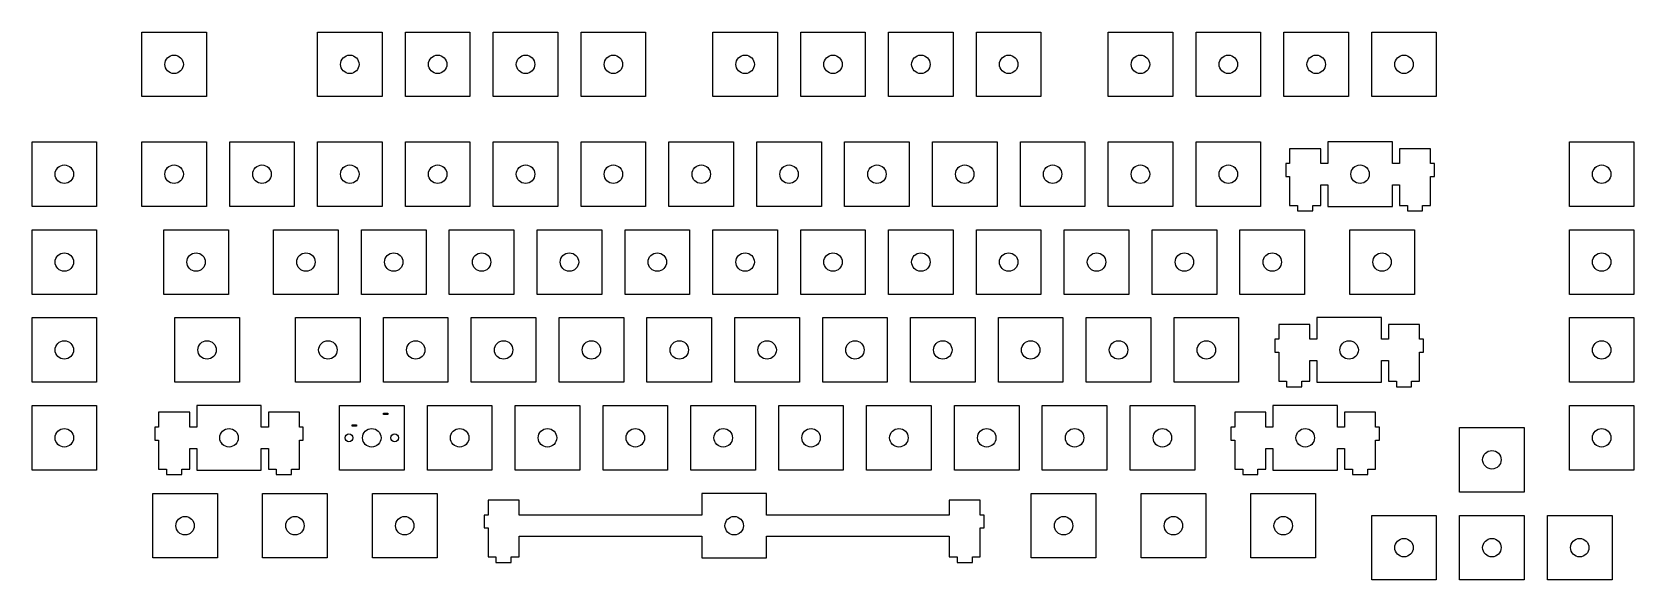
# Model space of a CAD drawing. Header units: millimetres. Extents: x 3 to 350, y 3 to 122.
import ezdxf

# ---------------------------------------------------------------- set-up
doc = ezdxf.new("R2010")
doc.units = ezdxf.units.MM
doc.header["$MEASUREMENT"] = 0

msp = doc.modelspace()

# ---------------------------------------------------------------- linework, layer by layer
at = {"color": 0}
for p, q in [((26.4322, 121.734), (40.4315, 121.734)), ((26.4322, 107.735), (26.4322, 121.734)), ((40.4315, 121.734), (40.4315, 107.735)), ((64.5322, 121.734), (78.5315, 121.734)), ((64.5322, 107.735), (64.5322, 121.734)), ((78.5315, 121.734), (78.5315, 107.735)), ((83.5822, 121.734), (97.5815, 121.734)), ((83.5822, 107.735), (83.5822, 121.734)), ((97.5815, 121.734), (97.5815, 107.735)), ((102.632, 121.734), (116.632, 121.734)), ((102.632, 107.735), (102.632, 121.734)), ((116.632, 121.734), (116.632, 107.735)), ((121.682, 121.734), (135.682, 121.734)), ((121.682, 107.735), (121.682, 121.734)), ((135.682, 121.734), (135.682, 107.735)), ((150.257, 121.734), (164.257, 121.734)), ((150.257, 107.735), (150.257, 121.734)), ((164.257, 121.734), (164.257, 107.735)), ((169.307, 121.734), (183.307, 121.734)), ((169.307, 107.735), (169.307, 121.734)), ((183.307, 121.734), (183.307, 107.735)), ((188.357, 121.734), (202.357, 121.734)), ((188.357, 107.735), (188.357, 121.734)), ((202.357, 121.734), (202.357, 107.735)), ((207.407, 121.734), (221.407, 121.734)), ((207.407, 107.735), (207.407, 121.734)), ((221.407, 121.734), (221.407, 107.735)), ((235.982, 121.734), (249.982, 121.734)), ((235.982, 107.735), (235.982, 121.734)), ((249.982, 121.734), (249.982, 107.735)), ((255.032, 121.734), (269.032, 121.734)), ((255.032, 107.735), (255.032, 121.734)), ((269.032, 121.734), (269.032, 107.735)), ((274.082, 121.734), (288.082, 121.734)), ((274.082, 107.735), (274.082, 121.734)), ((288.082, 121.734), (288.082, 107.735)), ((293.132, 121.734), (307.132, 121.734)), ((293.132, 107.735), (293.132, 121.734)), ((307.132, 121.734), (307.132, 107.735)), ((40.4315, 107.735), (26.4322, 107.735)), ((78.5315, 107.735), (64.5322, 107.735)), ((97.5815, 107.735), (83.5822, 107.735)), ((116.632, 107.735), (102.632, 107.735)), ((135.682, 107.735), (121.682, 107.735)), ((164.257, 107.735), (150.257, 107.735)), ((183.307, 107.735), (169.307, 107.735)), ((202.357, 107.735), (188.357, 107.735)), ((221.407, 107.735), (207.407, 107.735)), ((249.982, 107.735), (235.982, 107.735)), ((269.032, 107.735), (255.032, 107.735)), ((288.082, 107.735), (274.082, 107.735)), ((307.132, 107.735), (293.132, 107.735)), ((2.61965, 97.9219), (16.6192, 97.9219)), ((2.61965, 83.9227), (2.61965, 97.9219)), ((16.6192, 97.9219), (16.6192, 83.9227)), ((26.4322, 97.9219), (40.4315, 97.9219)), ((26.4322, 83.9227), (26.4322, 97.9219)), ((40.4315, 97.9219), (40.4315, 83.9227)), ((45.4822, 97.9219), (59.4815, 97.9219)), ((45.4822, 83.9227), (45.4822, 97.9219)), ((59.4815, 97.9219), (59.4815, 83.9227)), ((64.5322, 97.9219), (78.5315, 97.9219)), ((64.5322, 83.9227), (64.5322, 97.9219)), ((78.5315, 97.9219), (78.5315, 83.9227)), ((83.5822, 97.9219), (97.5815, 97.9219)), ((83.5822, 83.9227), (83.5822, 97.9219)), ((97.5815, 97.9219), (97.5815, 83.9227)), ((102.632, 97.9219), (116.632, 97.9219)), ((102.632, 83.9227), (102.632, 97.9219)), ((116.632, 97.9219), (116.632, 83.9227)), ((121.682, 97.9219), (135.682, 97.9219)), ((121.682, 83.9227), (121.682, 97.9219)), ((135.682, 97.9219), (135.682, 83.9227)), ((140.732, 97.9219), (154.732, 97.9219)), ((140.732, 83.9227), (140.732, 97.9219)), ((154.732, 97.9219), (154.732, 83.9227)), ((159.782, 97.9219), (173.782, 97.9219)), ((159.782, 83.9227), (159.782, 97.9219)), ((173.782, 97.9219), (173.782, 83.9227)), ((178.832, 97.9219), (192.832, 97.9219)), ((178.832, 83.9227), (178.832, 97.9219)), ((192.832, 97.9219), (192.832, 83.9227)), ((197.882, 97.9219), (211.882, 97.9219)), ((197.882, 83.9227), (197.882, 97.9219)), ((211.882, 97.9219), (211.882, 83.9227)), ((216.932, 97.9219), (230.932, 97.9219)), ((216.932, 83.9227), (216.932, 97.9219)), ((230.932, 97.9219), (230.932, 83.9227)), ((235.982, 97.9219), (249.982, 97.9219)), ((235.982, 83.9227), (235.982, 97.9219)), ((249.982, 97.9219), (249.982, 83.9227)), ((255.032, 97.9219), (269.032, 97.9219)), ((255.032, 83.9227), (255.032, 97.9219)), ((269.032, 97.9219), (269.032, 83.9227)), ((283.607, 97.9219), (283.607, 93.2215)), ((297.607, 97.9219), (283.607, 97.9219)), ((297.607, 93.2215), (297.607, 97.9219)), ((335.995, 97.9219), (349.994, 97.9219)), ((335.995, 83.9227), (335.995, 97.9219)), ((349.994, 97.9219), (349.994, 83.9227)), ((282.082, 96.4516), (275.332, 96.4516)), ((275.332, 96.4516), (275.332, 93.2215)), ((282.082, 93.2215), (282.082, 96.4516)), ((305.882, 96.4516), (299.132, 96.4516)), ((299.132, 96.4516), (299.132, 93.2215)), ((305.882, 93.2215), (305.882, 96.4516)), ((275.332, 93.2215), (274.507, 93.2215)), ((274.507, 93.2215), (274.507, 90.4226)), ((274.507, 90.4226), (275.332, 90.4226)), ((275.332, 90.4226), (275.332, 84.1527)), ((283.607, 93.2215), (282.082, 93.2215)), ((299.132, 93.2215), (297.607, 93.2215)), ((306.706, 93.2215), (305.882, 93.2215)), ((305.882, 84.1527), (305.882, 90.4226)), ((305.882, 90.4226), (306.706, 90.4226)), ((306.706, 90.4226), (306.706, 93.2215)), ((282.082, 84.1527), (282.082, 88.6217)), ((282.082, 88.6217), (283.607, 88.6217)), ((283.607, 88.6217), (283.607, 83.9227)), ((297.607, 83.9227), (297.607, 88.6217)), ((297.607, 88.6217), (299.132, 88.6217)), ((299.132, 88.6217), (299.132, 84.1527)), ((16.6192, 83.9227), (2.61965, 83.9227)), ((40.4315, 83.9227), (26.4322, 83.9227)), ((59.4815, 83.9227), (45.4822, 83.9227)), ((78.5315, 83.9227), (64.5322, 83.9227)), ((97.5815, 83.9227), (83.5822, 83.9227)), ((116.632, 83.9227), (102.632, 83.9227)), ((135.682, 83.9227), (121.682, 83.9227)), ((154.732, 83.9227), (140.732, 83.9227)), ((173.782, 83.9227), (159.782, 83.9227)), ((192.832, 83.9227), (178.832, 83.9227)), ((211.882, 83.9227), (197.882, 83.9227)), ((230.932, 83.9227), (216.932, 83.9227)), ((249.982, 83.9227), (235.982, 83.9227)), ((269.032, 83.9227), (255.032, 83.9227)), ((275.332, 84.1527), (277.056, 84.1527)), ((277.056, 84.1527), (277.056, 82.9525)), ((280.356, 82.9525), (280.356, 84.1527)), ((280.356, 84.1527), (282.082, 84.1527)), ((283.607, 83.9227), (297.607, 83.9227)), ((299.132, 84.1527), (300.856, 84.1527)), ((300.856, 84.1527), (300.856, 82.9525)), ((304.157, 82.9525), (304.157, 84.1527)), ((304.157, 84.1527), (305.882, 84.1527)), ((349.994, 83.9227), (335.995, 83.9227)), ((277.056, 82.9525), (280.356, 82.9525)), ((300.856, 82.9525), (304.157, 82.9525)), ((2.61965, 78.8719), (16.6192, 78.8719)), ((2.61965, 64.8727), (2.61965, 78.8719)), ((16.6192, 78.8719), (16.6192, 64.8727)), ((31.1947, 78.8719), (45.194, 78.8719)), ((31.1947, 64.8727), (31.1947, 78.8719)), ((45.194, 78.8719), (45.194, 64.8727)), ((55.0072, 78.8719), (69.0065, 78.8719)), ((55.0072, 64.8727), (55.0072, 78.8719)), ((69.0065, 78.8719), (69.0065, 64.8727)), ((74.0572, 78.8719), (88.0565, 78.8719)), ((74.0572, 64.8727), (74.0572, 78.8719)), ((88.0565, 78.8719), (88.0565, 64.8727)), ((93.1072, 78.8719), (107.107, 78.8719)), ((93.1072, 64.8727), (93.1072, 78.8719)), ((107.107, 78.8719), (107.107, 64.8727)), ((112.157, 78.8719), (126.157, 78.8719)), ((112.157, 64.8727), (112.157, 78.8719)), ((126.157, 78.8719), (126.157, 64.8727)), ((131.207, 78.8719), (145.207, 78.8719)), ((131.207, 64.8727), (131.207, 78.8719)), ((145.207, 78.8719), (145.207, 64.8727)), ((150.257, 78.8719), (164.257, 78.8719)), ((150.257, 64.8727), (150.257, 78.8719)), ((164.257, 78.8719), (164.257, 64.8727)), ((169.307, 78.8719), (183.307, 78.8719)), ((169.307, 64.8727), (169.307, 78.8719)), ((183.307, 78.8719), (183.307, 64.8727)), ((188.357, 78.8719), (202.357, 78.8719)), ((188.357, 64.8727), (188.357, 78.8719)), ((202.357, 78.8719), (202.357, 64.8727)), ((207.407, 78.8719), (221.407, 78.8719)), ((207.407, 64.8727), (207.407, 78.8719)), ((221.407, 78.8719), (221.407, 64.8727)), ((226.457, 78.8719), (240.457, 78.8719)), ((226.457, 64.8727), (226.457, 78.8719)), ((240.457, 78.8719), (240.457, 64.8727)), ((245.507, 78.8719), (259.507, 78.8719)), ((245.507, 64.8727), (245.507, 78.8719)), ((259.507, 78.8719), (259.507, 64.8727)), ((264.557, 78.8719), (278.557, 78.8719)), ((264.557, 64.8727), (264.557, 78.8719)), ((278.557, 78.8719), (278.557, 64.8727)), ((288.37, 78.8719), (302.369, 78.8719)), ((288.37, 64.8727), (288.37, 78.8719)), ((302.369, 78.8719), (302.369, 64.8727)), ((335.995, 78.8719), (349.994, 78.8719)), ((335.995, 64.8727), (335.995, 78.8719)), ((349.994, 78.8719), (349.994, 64.8727)), ((16.6192, 64.8727), (2.61965, 64.8727)), ((45.194, 64.8727), (31.1947, 64.8727)), ((69.0065, 64.8727), (55.0072, 64.8727)), ((88.0565, 64.8727), (74.0572, 64.8727)), ((107.107, 64.8727), (93.1072, 64.8727)), ((126.157, 64.8727), (112.157, 64.8727)), ((145.207, 64.8727), (131.207, 64.8727)), ((164.257, 64.8727), (150.257, 64.8727)), ((183.307, 64.8727), (169.307, 64.8727)), ((202.357, 64.8727), (188.357, 64.8727)), ((221.407, 64.8727), (207.407, 64.8727)), ((240.457, 64.8727), (226.457, 64.8727)), ((259.507, 64.8727), (245.507, 64.8727)), ((278.557, 64.8727), (264.557, 64.8727)), ((302.369, 64.8727), (288.37, 64.8727)), ((349.994, 64.8727), (335.995, 64.8727)), ((2.61965, 59.8219), (16.6192, 59.8219)), ((2.61965, 45.8227), (2.61965, 59.8219)), ((16.6192, 59.8219), (16.6192, 45.8227)), ((33.5759, 59.8219), (47.5753, 59.8219)), ((33.5759, 45.8227), (33.5759, 59.8219)), ((47.5753, 59.8219), (47.5753, 45.8227)), ((59.7697, 59.8219), (73.769, 59.8219)), ((59.7697, 45.8227), (59.7697, 59.8219)), ((73.769, 59.8219), (73.769, 45.8227)), ((78.8197, 59.8219), (92.819, 59.8219)), ((78.8197, 45.8227), (78.8197, 59.8219)), ((92.819, 59.8219), (92.819, 45.8227)), ((97.8697, 59.8219), (111.869, 59.8219)), ((97.8697, 45.8227), (97.8697, 59.8219)), ((111.869, 59.8219), (111.869, 45.8227)), ((116.92, 59.8219), (130.919, 59.8219)), ((116.92, 45.8227), (116.92, 59.8219)), ((130.919, 59.8219), (130.919, 45.8227)), ((135.97, 59.8219), (149.969, 59.8219)), ((135.97, 45.8227), (135.97, 59.8219)), ((149.969, 59.8219), (149.969, 45.8227)), ((155.02, 59.8219), (169.019, 59.8219)), ((155.02, 45.8227), (155.02, 59.8219)), ((169.019, 59.8219), (169.019, 45.8227)), ((174.07, 59.8219), (188.069, 59.8219)), ((174.07, 45.8227), (174.07, 59.8219)), ((188.069, 59.8219), (188.069, 45.8227)), ((193.12, 59.8219), (207.119, 59.8219)), ((193.12, 45.8227), (193.12, 59.8219)), ((207.119, 59.8219), (207.119, 45.8227)), ((212.17, 59.8219), (226.169, 59.8219)), ((212.17, 45.8227), (212.17, 59.8219)), ((226.169, 59.8219), (226.169, 45.8227)), ((231.22, 59.8219), (245.219, 59.8219)), ((231.22, 45.8227), (231.22, 59.8219)), ((245.219, 59.8219), (245.219, 45.8227)), ((250.27, 59.8219), (264.269, 59.8219)), ((250.27, 45.8227), (250.27, 59.8219)), ((264.269, 59.8219), (264.269, 45.8227)), ((281.226, 59.8219), (281.226, 55.1215)), ((295.225, 59.8219), (281.226, 59.8219)), ((295.225, 55.1215), (295.225, 59.8219)), ((335.995, 59.8219), (349.994, 59.8219)), ((335.995, 45.8227), (335.995, 59.8219)), ((349.994, 59.8219), (349.994, 45.8227)), ((279.701, 58.3516), (272.951, 58.3516)), ((272.951, 58.3516), (272.951, 55.1215)), ((279.701, 55.1215), (279.701, 58.3516)), ((303.5, 58.3516), (296.751, 58.3516)), ((296.751, 58.3516), (296.751, 55.1215)), ((303.5, 55.1215), (303.5, 58.3516)), ((272.951, 55.1215), (272.125, 55.1215)), ((272.125, 55.1215), (272.125, 52.3226)), ((272.125, 52.3226), (272.951, 52.3226)), ((272.951, 52.3226), (272.951, 46.0527)), ((281.226, 55.1215), (279.701, 55.1215)), ((296.751, 55.1215), (295.225, 55.1215)), ((304.326, 55.1215), (303.5, 55.1215)), ((303.5, 46.0527), (303.5, 52.3226)), ((303.5, 52.3226), (304.326, 52.3226)), ((304.326, 52.3226), (304.326, 55.1215)), ((279.701, 46.0527), (279.701, 50.5217)), ((279.701, 50.5217), (281.226, 50.5217)), ((281.226, 50.5217), (281.226, 45.8227)), ((295.225, 45.8227), (295.225, 50.5217)), ((295.225, 50.5217), (296.751, 50.5217)), ((296.751, 50.5217), (296.751, 46.0527)), ((16.6192, 45.8227), (2.61965, 45.8227)), ((47.5753, 45.8227), (33.5759, 45.8227)), ((73.769, 45.8227), (59.7697, 45.8227)), ((92.819, 45.8227), (78.8197, 45.8227)), ((111.869, 45.8227), (97.8697, 45.8227)), ((130.919, 45.8227), (116.92, 45.8227)), ((149.969, 45.8227), (135.97, 45.8227)), ((169.019, 45.8227), (155.02, 45.8227)), ((188.069, 45.8227), (174.07, 45.8227)), ((207.119, 45.8227), (193.12, 45.8227)), ((226.169, 45.8227), (212.17, 45.8227)), ((245.219, 45.8227), (231.22, 45.8227)), ((264.269, 45.8227), (250.27, 45.8227)), ((272.951, 46.0527), (274.676, 46.0527)), ((274.676, 46.0527), (274.676, 44.8525)), ((277.975, 44.8525), (277.975, 46.0527)), ((277.975, 46.0527), (279.701, 46.0527)), ((281.226, 45.8227), (295.225, 45.8227)), ((296.751, 46.0527), (298.476, 46.0527)), ((298.476, 46.0527), (298.476, 44.8525)), ((301.775, 44.8525), (301.775, 46.0527)), ((301.775, 46.0527), (303.5, 46.0527)), ((349.994, 45.8227), (335.995, 45.8227)), ((274.676, 44.8525), (277.975, 44.8525)), ((298.476, 44.8525), (301.775, 44.8525)), ((2.61965, 40.7719), (16.6192, 40.7719)), ((2.61965, 26.7725), (2.61965, 40.7719)), ((16.6192, 40.7719), (16.6192, 26.7725)), ((36.8131, 39.3016), (30.0619, 39.3016)), ((30.0619, 39.3016), (30.0619, 36.0715)), ((36.8131, 36.0715), (36.8131, 39.3016)), ((38.3371, 40.7719), (38.3371, 36.0715)), ((52.3378, 40.7719), (38.3371, 40.7719)), ((52.3378, 36.0715), (52.3378, 40.7719)), ((60.6129, 39.3016), (53.8621, 39.3016)), ((53.8621, 39.3016), (53.8621, 36.0715)), ((60.6129, 36.0715), (60.6129, 39.3016)), ((69.2947, 40.7719), (83.294, 40.7719)), ((69.2947, 26.7725), (69.2947, 40.7719)), ((83.294, 40.7719), (83.294, 26.7725)), ((88.3447, 40.7719), (102.344, 40.7719)), ((88.3447, 26.7725), (88.3447, 40.7719)), ((102.344, 40.7719), (102.344, 26.7725)), ((107.395, 40.7719), (121.394, 40.7719)), ((107.395, 26.7725), (107.395, 40.7719)), ((121.394, 40.7719), (121.394, 26.7725)), ((126.445, 40.7719), (140.444, 40.7719)), ((126.445, 26.7725), (126.445, 40.7719)), ((140.444, 40.7719), (140.444, 26.7725)), ((145.495, 40.7719), (159.494, 40.7719)), ((145.495, 26.7725), (145.495, 40.7719)), ((159.494, 40.7719), (159.494, 26.7725)), ((164.545, 40.7719), (178.544, 40.7719)), ((164.545, 26.7725), (164.545, 40.7719)), ((178.544, 40.7719), (178.544, 26.7725)), ((183.595, 40.7719), (197.594, 40.7719)), ((183.595, 26.7725), (183.595, 40.7719)), ((197.594, 40.7719), (197.594, 26.7725)), ((202.645, 40.7719), (216.644, 40.7719)), ((202.645, 26.7725), (202.645, 40.7719)), ((216.644, 40.7719), (216.644, 26.7725)), ((221.695, 40.7719), (235.694, 40.7719)), ((221.695, 26.7725), (221.695, 40.7719)), ((235.694, 40.7719), (235.694, 26.7725)), ((240.745, 40.7719), (254.744, 40.7719)), ((240.745, 26.7725), (240.745, 40.7719)), ((254.744, 40.7719), (254.744, 26.7725)), ((270.176, 39.3016), (263.426, 39.3016)), ((263.426, 39.3016), (263.426, 36.0715)), ((270.176, 36.0715), (270.176, 39.3016)), ((271.701, 40.7719), (271.701, 36.0715)), ((285.7, 40.7719), (271.701, 40.7719)), ((285.7, 36.0715), (285.7, 40.7719)), ((293.975, 39.3016), (287.226, 39.3016)), ((287.226, 39.3016), (287.226, 36.0715)), ((293.975, 36.0715), (293.975, 39.3016)), ((335.995, 40.7719), (349.994, 40.7719)), ((335.995, 26.7725), (335.995, 40.7719)), ((349.994, 40.7719), (349.994, 26.7725)), ((30.0619, 36.0715), (29.2378, 36.0715)), ((29.2378, 36.0715), (29.2378, 33.2727)), ((38.3371, 36.0715), (36.8131, 36.0715)), ((53.8621, 36.0715), (52.3378, 36.0715)), ((61.437, 36.0715), (60.6129, 36.0715)), ((61.437, 33.2727), (61.437, 36.0715)), ((263.426, 36.0715), (262.6, 36.0715)), ((262.6, 36.0715), (262.6, 33.2727)), ((271.701, 36.0715), (270.176, 36.0715)), ((287.226, 36.0715), (285.7, 36.0715)), ((294.801, 36.0715), (293.975, 36.0715)), ((294.801, 33.2727), (294.801, 36.0715)), ((312.182, 36.0094), (326.182, 36.0094)), ((312.182, 22.01), (312.182, 36.0094)), ((326.182, 36.0094), (326.182, 22.01)), ((29.2378, 33.2727), (30.0619, 33.2727)), ((30.0619, 33.2727), (30.0619, 27.0027)), ((36.8131, 27.0027), (36.8131, 31.4716)), ((36.8131, 31.4716), (38.3371, 31.4716)), ((38.3371, 31.4716), (38.3371, 26.7725)), ((52.3378, 26.7725), (52.3378, 31.4716)), ((52.3378, 31.4716), (53.8621, 31.4716)), ((53.8621, 31.4716), (53.8621, 27.0027)), ((60.6129, 27.0027), (60.6129, 33.2727)), ((60.6129, 33.2727), (61.437, 33.2727)), ((262.6, 33.2727), (263.426, 33.2727)), ((263.426, 33.2727), (263.426, 27.0027)), ((270.176, 27.0027), (270.176, 31.4716)), ((270.176, 31.4716), (271.701, 31.4716)), ((271.701, 31.4716), (271.701, 26.7725)), ((285.7, 26.7725), (285.7, 31.4716)), ((285.7, 31.4716), (287.226, 31.4716)), ((287.226, 31.4716), (287.226, 27.0027)), ((293.975, 27.0027), (293.975, 33.2727)), ((293.975, 33.2727), (294.801, 33.2727)), ((16.6192, 26.7725), (2.61965, 26.7725)), ((30.0619, 27.0027), (31.7872, 27.0027)), ((31.7872, 27.0027), (31.7872, 25.8024)), ((31.7872, 25.8024), (35.0876, 25.8024)), ((35.0876, 25.8024), (35.0876, 27.0027)), ((35.0876, 27.0027), (36.8131, 27.0027)), ((38.3371, 26.7725), (52.3378, 26.7725)), ((53.8621, 27.0027), (55.5872, 27.0027)), ((55.5872, 27.0027), (55.5872, 25.8024)), ((55.5872, 25.8024), (58.8878, 25.8024)), ((58.8878, 25.8024), (58.8878, 27.0027)), ((58.8878, 27.0027), (60.6129, 27.0027)), ((83.294, 26.7725), (69.2947, 26.7725)), ((102.344, 26.7725), (88.3447, 26.7725)), ((121.394, 26.7725), (107.395, 26.7725)), ((140.444, 26.7725), (126.445, 26.7725)), ((159.494, 26.7725), (145.495, 26.7725)), ((178.544, 26.7725), (164.545, 26.7725)), ((197.594, 26.7725), (183.595, 26.7725)), ((216.644, 26.7725), (202.645, 26.7725)), ((235.694, 26.7725), (221.695, 26.7725)), ((254.744, 26.7725), (240.745, 26.7725)), ((263.426, 27.0027), (265.151, 27.0027)), ((265.151, 27.0027), (265.151, 25.8024)), ((265.151, 25.8024), (268.45, 25.8024)), ((268.45, 25.8024), (268.45, 27.0027)), ((268.45, 27.0027), (270.176, 27.0027)), ((271.701, 26.7725), (285.7, 26.7725)), ((287.226, 27.0027), (288.951, 27.0027)), ((288.951, 27.0027), (288.951, 25.8024)), ((288.951, 25.8024), (292.25, 25.8024)), ((292.25, 25.8024), (292.25, 27.0027)), ((292.25, 27.0027), (293.975, 27.0027)), ((349.994, 26.7725), (335.995, 26.7725)), ((28.812, 21.722), (42.8128, 21.722)), ((28.812, 7.72252), (28.812, 21.722)), ((42.8128, 21.722), (42.8128, 7.72252)), ((52.626, 21.722), (66.6253, 21.722)), ((52.626, 7.72252), (52.626, 21.722)), ((66.6253, 21.722), (66.6253, 7.72252)), ((76.4371, 21.722), (90.4378, 21.722)), ((76.4371, 7.72252), (76.4371, 21.722)), ((90.4378, 21.722), (90.4378, 7.72252)), ((147.876, 21.722), (147.876, 17.0215)), ((161.875, 21.722), (147.876, 21.722)), ((161.875, 17.0215), (161.875, 21.722)), ((219.312, 21.722), (233.313, 21.722)), ((219.312, 7.72252), (219.312, 21.722)), ((233.313, 21.722), (233.313, 7.72252)), ((243.126, 21.722), (257.125, 21.722)), ((243.126, 7.72252), (243.126, 21.722)), ((257.125, 21.722), (257.125, 7.72252)), ((266.937, 21.722), (280.938, 21.722)), ((266.937, 7.72252), (266.937, 21.722)), ((280.938, 21.722), (280.938, 7.72252)), ((326.182, 22.01), (312.182, 22.01)), ((108.251, 20.2517), (101.501, 20.2517)), ((101.501, 20.2517), (101.501, 17.0215)), ((108.251, 17.0215), (108.251, 20.2517)), ((208.25, 20.2517), (201.501, 20.2517)), ((201.501, 20.2517), (201.501, 17.0215)), ((208.25, 17.0215), (208.25, 20.2517)), ((101.501, 17.0215), (100.675, 17.0215)), ((100.675, 17.0215), (100.675, 14.2227)), ((100.675, 14.2227), (101.501, 14.2227)), ((101.501, 14.2227), (101.501, 7.95267)), ((147.876, 17.0215), (108.251, 17.0215)), ((201.501, 17.0215), (161.875, 17.0215)), ((209.076, 17.0215), (208.25, 17.0215)), ((208.25, 7.95267), (208.25, 14.2227)), ((208.25, 14.2227), (209.076, 14.2227)), ((209.076, 14.2227), (209.076, 17.0215)), ((293.132, 16.9595), (307.132, 16.9595)), ((293.132, 2.96003), (293.132, 16.9595)), ((307.132, 16.9595), (307.132, 2.96003)), ((312.182, 16.9595), (326.182, 16.9595)), ((312.182, 2.96003), (312.182, 16.9595)), ((326.182, 16.9595), (326.182, 2.96003)), ((331.232, 16.9595), (345.232, 16.9595)), ((331.232, 2.96003), (331.232, 16.9595)), ((345.232, 16.9595), (345.232, 2.96003)), ((108.251, 7.95267), (108.251, 12.4216)), ((108.251, 12.4216), (147.876, 12.4216)), ((147.876, 12.4216), (147.876, 7.72252)), ((161.875, 7.72252), (161.875, 12.4216)), ((161.875, 12.4216), (201.501, 12.4216)), ((201.501, 12.4216), (201.501, 7.95267)), ((42.8128, 7.72252), (28.812, 7.72252)), ((66.6253, 7.72252), (52.626, 7.72252)), ((90.4378, 7.72252), (76.4371, 7.72252)), ((101.501, 7.95267), (103.226, 7.95267)), ((103.226, 7.95267), (103.226, 6.75238)), ((106.525, 6.75238), (106.525, 7.95267)), ((106.525, 7.95267), (108.251, 7.95267)), ((147.876, 7.72252), (161.875, 7.72252)), ((201.501, 7.95267), (203.225, 7.95267)), ((203.225, 7.95267), (203.225, 6.75238)), ((206.525, 6.75238), (206.525, 7.95267)), ((206.525, 7.95267), (208.25, 7.95267)), ((233.313, 7.72252), (219.312, 7.72252)), ((257.125, 7.72252), (243.126, 7.72252)), ((280.938, 7.72252), (266.937, 7.72252)), ((103.226, 6.75238), (106.525, 6.75238)), ((203.225, 6.75238), (206.525, 6.75238)), ((307.132, 2.96003), (293.132, 2.96003)), ((326.182, 2.96003), (312.182, 2.96003)), ((345.232, 2.96003), (331.232, 2.96003))]:
    msp.add_line(p, q, dxfattribs=at)
at = {"linetype": 'Continuous'}
for points in [[(78.84435, 39.122), (79.32435, 39.122), (79.80435, 39.122), (79.80435, 38.972), (79.80435, 38.822), (79.32435, 38.822), (78.84435, 38.822), (78.84435, 38.972)], [(72.04435, 36.622), (72.52435, 36.622), (73.00435, 36.622), (73.00435, 36.472), (73.00435, 36.322), (72.52435, 36.322), (72.04435, 36.322), (72.04435, 36.472)]]:
    msp.add_lwpolyline(points, close=True, dxfattribs=at)
for centre, radius in [((33.43185, 114.7345), 2), ((71.53185, 114.7345), 2), ((90.58185, 114.7345), 2), ((109.63165, 114.7345), 2), ((128.68165, 114.7345), 2), ((157.25665, 114.7345), 2), ((176.30665, 114.7345), 2), ((195.35665, 114.7345), 2), ((214.40665, 114.7345), 2), ((242.98165, 114.7345), 2), ((262.03165, 114.7345), 2), ((281.08165, 114.7345), 2), ((300.13165, 114.7345), 2), ((9.6193, 90.9222), 2), ((33.43185, 90.9222), 2), ((52.48185, 90.9222), 2), ((71.53185, 90.9222), 2), ((90.58185, 90.9222), 2), ((109.63165, 90.9222), 2), ((128.68165, 90.9222), 2), ((147.73165, 90.9222), 2), ((166.78165, 90.9222), 2), ((185.83165, 90.9222), 2), ((204.88165, 90.9222), 2), ((223.93165, 90.9222), 2), ((242.98165, 90.9222), 2), ((262.03165, 90.9222), 2), ((290.60665, 90.9222), 2), ((342.99465, 90.9222), 2), ((9.6193, 71.8722), 2), ((38.19435, 71.8722), 2), ((62.00685, 71.8722), 2), ((81.05685, 71.8722), 2), ((100.10685, 71.8722), 2), ((119.15665, 71.8722), 2), ((138.20665, 71.8722), 2), ((157.25665, 71.8722), 2), ((176.30665, 71.8722), 2), ((195.35665, 71.8722), 2), ((214.40665, 71.8722), 2), ((233.45665, 71.8722), 2), ((252.50665, 71.8722), 2), ((271.55665, 71.8722), 2), ((295.36965, 71.8722), 2), ((342.99465, 71.8722), 2), ((9.6193, 52.8222), 2), ((40.57555, 52.8222), 2), ((66.76935, 52.8222), 2), ((85.81935, 52.8222), 2), ((104.86935, 52.8222), 2), ((123.91965, 52.8222), 2), ((142.96965, 52.8222), 2), ((162.01965, 52.8222), 2), ((181.06965, 52.8222), 2), ((200.11965, 52.8222), 2), ((219.16965, 52.8222), 2), ((238.21965, 52.8222), 2), ((257.26965, 52.8222), 2), ((288.22565, 52.8222), 2), ((342.99465, 52.8222), 2), ((9.6193, 33.772), 2), ((45.33675, 33.772), 2), ((76.29435, 33.772), 2), ((95.34435, 33.772), 2), ((114.39465, 33.772), 2), ((133.44465, 33.772), 2), ((152.49465, 33.772), 2), ((171.54465, 33.772), 2), ((190.59465, 33.772), 2), ((209.64465, 33.772), 2), ((228.69465, 33.772), 2), ((247.74465, 33.772), 2), ((278.70065, 33.772), 2), ((342.99465, 33.772), 2), ((71.34435, 33.772), 0.85), ((81.24435, 33.772), 0.85), ((319.18165, 29.0095), 2), ((35.81165, 14.72202), 2), ((59.62565, 14.72202), 2), ((83.43675, 14.72202), 2), ((154.87565, 14.72202), 2), ((226.31165, 14.72202), 2), ((250.12565, 14.72202), 2), ((273.93665, 14.72202), 2), ((300.13165, 9.95953), 2), ((319.18165, 9.95953), 2), ((338.23165, 9.95953), 2)]:
    msp.add_circle(centre, radius, dxfattribs=at)

doc.saveas('drawing.dxf')
